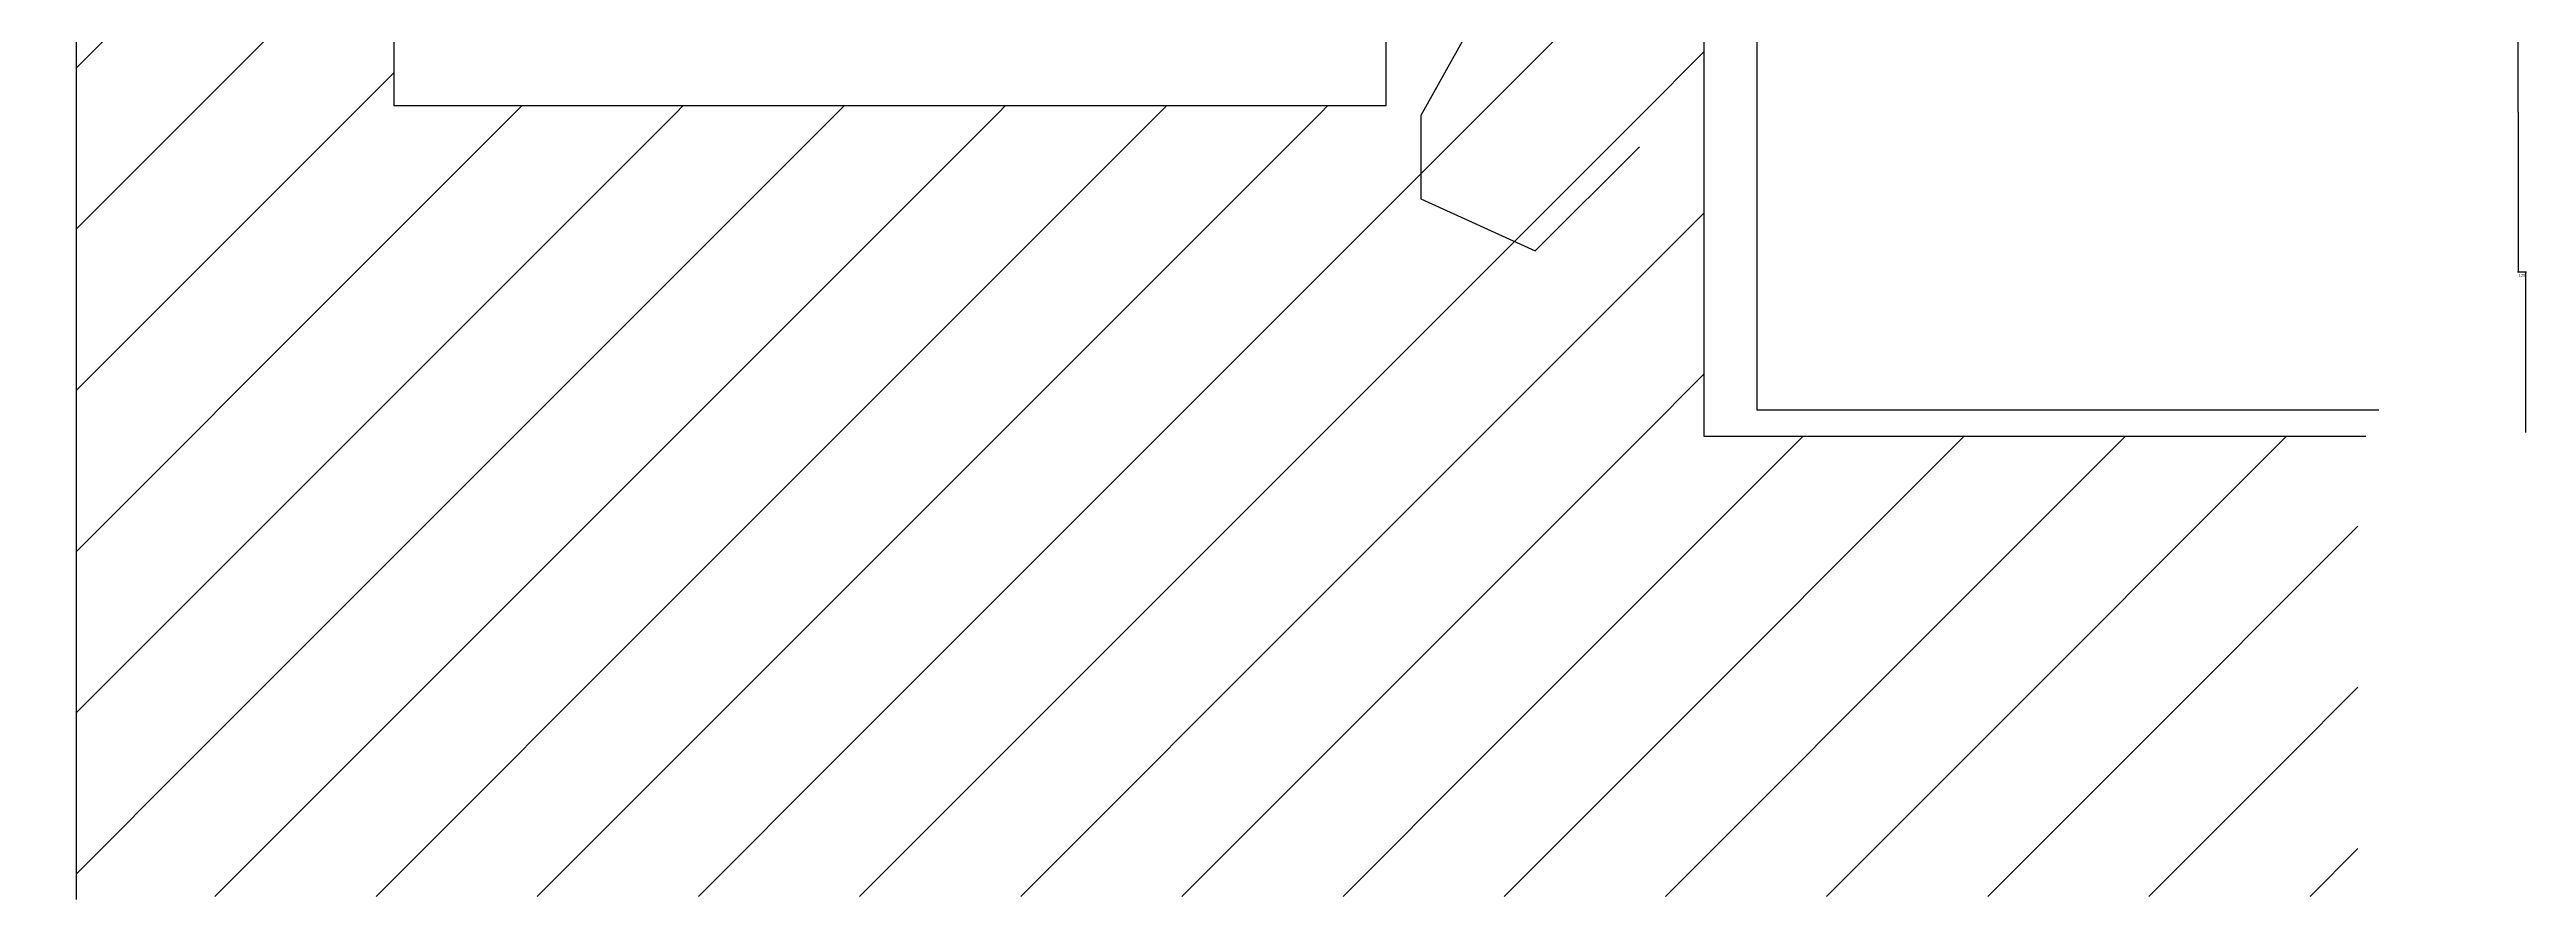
# Model space of a CAD drawing. Header units: metres. Extents: x 6930 to 10272, y 19098 to 20968.
# Drawn here: x 9350 to 10272, y 19521 to 19837 of the extents above; entities that cross this region are included whole.
import ezdxf

# ---------------------------------------------------------------- set-up
doc = ezdxf.new("R2010")
doc.units = ezdxf.units.M
doc.layers.add('PUB_DIM', color=3, linetype='Continuous')
doc.dimstyles.get("Standard").update_dxf_attribs({"dimtxt": 2.5, "dimasz": 2.5, "dimexe": 1.25, "dimexo": 0.625, "dimtad": 1, "dimcen": 2.5, "dimazin": 3, "dimtfac": 1, "dimtmove": 0, "dimatfit": 3})

# ---------------------------------------------------------------- blocks, each defined once
blk = doc.blocks.new('*D14')
for p, q in [((10268.77, 19933.12), (10268.77, 19873.52)), ((10268.52, 19873.52), (10268.27, 19873.52)), ((10268.77, 19813.91), (10268.77, 19873.52)), ((10268.77, 19873.52), (10268.77, 19873.52)), ((10269.02, 19873.52), (10269.27, 19873.52))]:
    blk.add_line(p, q)
at = {"layer": 'Defpoints'}
for p in [(10268.77, 19933.12), (10268.77, 19873.52), (10268.77, 19813.91)]:
    blk.add_point(p, dxfattribs=at)
at = {"layer": 'PUB_DIM', "insert": (10268.77, 19874.645), "char_height": 1, "attachment_point": 5}
blk.add_mtext('120', dxfattribs=at)
blk = doc.blocks.new('*D15')
for p, q in [((10268.77, 19813.91), (10268.77, 19754.31)), ((10271.86, 19754.31), (10268.52, 19754.31)), ((10271.61, 19694.71), (10271.61, 19754.31))]:
    blk.add_line(p, q)
at = {"layer": 'Defpoints'}
for p in [(10268.77, 19813.91), (10271.61, 19754.31), (10271.61, 19694.71)]:
    blk.add_point(p, dxfattribs=at)
at = {"layer": 'PUB_DIM', "insert": (10270.19, 19753.185), "char_height": 1, "attachment_point": 5}
blk.add_mtext('120', dxfattribs=at)

msp = doc.modelspace()

# ---------------------------------------------------------------- linework, layer by layer
for p, q in [((9985.36, 19944.47), (9985.36, 19703.1)), ((9359.6, 19830.31), (9462.9, 19933.6)), ((9882.9, 19813.6), (9965.65, 19896.36)), ((9402.9, 19813.6), (9477.86, 19888.56)), ((9942.9, 19813.6), (9965.65, 19836.36)), ((9462.9, 19813.6), (9477.86, 19828.56)), ((9462.9, 19753.6), (9525.69, 19816.4)), ((9582.9, 19813.6), (9585.69, 19816.4)), ((9642.9, 19813.6), (9645.69, 19816.4)), ((9702.9, 19753.6), (9765.69, 19816.4)), ((9702.9, 19813.6), (9705.69, 19816.4)), ((9822.9, 19813.6), (9825.69, 19816.4)), ((9359.6, 19710.31), (9462.9, 19813.6)), ((9359.6, 19770.31), (9402.9, 19813.6)), ((9402.9, 19813.6), (9402.9, 19813.6)), ((9462.9, 19693.6), (9582.9, 19813.6)), ((9462.9, 19813.6), (9462.9, 19813.6)), ((9522.9, 19693.6), (9642.9, 19813.6)), ((9582.9, 19693.6), (9702.9, 19813.6)), ((9582.9, 19813.6), (9582.9, 19813.6)), ((9642.9, 19813.6), (9642.9, 19813.6)), ((9702.9, 19693.6), (9822.9, 19813.6)), ((9702.9, 19813.6), (9702.9, 19813.6)), ((9762.9, 19693.6), (9882.9, 19813.6)), ((9822.9, 19693.6), (9942.9, 19813.6)), ((9822.9, 19813.6), (9822.9, 19813.6)), ((9882.9, 19813.6), (9882.9, 19813.6)), ((9942.9, 19813.6), (9942.9, 19813.6)), ((9942.9, 19753.6), (9965.65, 19776.36)), ((9359.6, 19650.31), (9462.9, 19753.6)), ((9462.9, 19753.6), (9462.9, 19753.6)), ((9582.9, 19633.6), (9702.9, 19753.6)), ((9702.9, 19753.6), (9702.9, 19753.6)), ((9822.9, 19633.6), (9942.9, 19753.6)), ((9942.9, 19753.6), (9942.9, 19753.6)), ((9942.9, 19693.6), (9965.65, 19716.36)), ((9985.36, 19703.1), (10216.94, 19703.1)), ((9359.6, 19590.31), (9462.9, 19693.6)), ((9402.9, 19573.6), (9522.9, 19693.6)), ((9462.9, 19573.6), (9582.9, 19693.6)), ((9462.9, 19693.6), (9462.9, 19693.6)), ((9522.9, 19693.6), (9522.9, 19693.6)), ((9582.9, 19573.6), (9702.9, 19693.6)), ((9582.9, 19693.6), (9582.9, 19693.6)), ((9642.9, 19573.6), (9762.9, 19693.6)), ((9702.9, 19573.6), (9822.9, 19693.6)), ((9702.9, 19693.6), (9702.9, 19693.6)), ((9762.9, 19693.6), (9762.9, 19693.6)), ((9822.9, 19573.6), (9942.9, 19693.6)), ((9822.9, 19693.6), (9822.9, 19693.6)), ((9882.9, 19573.6), (10002.55, 19693.25)), ((9942.9, 19693.6), (9942.9, 19693.6)), ((9942.9, 19573.6), (10062.55, 19693.25)), ((10062.9, 19633.6), (10122.55, 19693.25)), ((10062.9, 19573.6), (10182.55, 19693.25)), ((10122.9, 19573.6), (10209.12, 19659.82)), ((9471.29, 19522), (9582.9, 19633.6)), ((9582.9, 19633.6), (9582.9, 19633.6)), ((9711.29, 19522), (9822.9, 19633.6)), ((9822.9, 19633.6), (9822.9, 19633.6)), ((9951.29, 19522), (10062.9, 19633.6)), ((10062.9, 19633.6), (10062.9, 19633.6)), ((10182.9, 19573.6), (10209.12, 19599.82)), ((9359.6, 19530.31), (9402.9, 19573.6)), ((9402.9, 19573.6), (9402.9, 19573.6)), ((9411.29, 19522), (9462.9, 19573.6)), ((9462.9, 19573.6), (9462.9, 19573.6)), ((9531.29, 19522), (9582.9, 19573.6)), ((9582.9, 19573.6), (9582.9, 19573.6)), ((9591.29, 19522), (9642.9, 19573.6)), ((9642.9, 19573.6), (9642.9, 19573.6)), ((9651.29, 19522), (9702.9, 19573.6)), ((9702.9, 19573.6), (9702.9, 19573.6)), ((9771.29, 19522), (9822.9, 19573.6)), ((9822.9, 19573.6), (9822.9, 19573.6)), ((9831.29, 19522), (9882.9, 19573.6)), ((9882.9, 19573.6), (9882.9, 19573.6)), ((9891.29, 19522), (9942.9, 19573.6)), ((9942.9, 19573.6), (9942.9, 19573.6)), ((10011.29, 19522), (10062.9, 19573.6)), ((10062.9, 19573.6), (10062.9, 19573.6)), ((10071.29, 19522), (10122.9, 19573.6)), ((10122.9, 19573.6), (10122.9, 19573.6)), ((10131.29, 19522), (10182.9, 19573.6)), ((10182.9, 19573.6), (10182.9, 19573.6)), ((10191.29, 19522), (10209.12, 19539.82))]:
    msp.add_line(p, q)
for points in [[(8980.2, 20619.3), (9965.65, 20619.3), (9965.65, 20377.93), (9477.86, 20377.93), (9477.86, 19816.4), (9847.4, 19816.4), (9847.4, 19934.62), (9965.65, 19934.62), (9965.65, 19693.25), (10212.01, 19693.25)], [(9359.6, 20377.93), (9359.6, 19520.85)], [(9933.87, 19944.44), (9860.21, 19812.67), (9860.21, 19781.66), (9902.85, 19762.28), (9941.62, 19801.04)]]:
    msp.add_lwpolyline(points)

# ---------------------------------------------------------------- dimensions: what is measured, and where the dimension line sits
at = {"layer": 'PUB_DIM'}
for base, p1, p2, picture, middle in [((10268.77, 19873.52), (10268.77, 19813.91), (10268.77, 19933.12), '*D14', (10268.77, 19874.645)), ((10271.61, 19754.31), (10271.61, 19694.71), (10268.77, 19813.91), '*D15', (10270.19, 19753.185))]:
    dim = msp.add_linear_dim(base=base, p1=p1, p2=p2, text='120', dimstyle='Standard', dxfattribs=at)
    dim.commit()
    dim.dimension.update_dxf_attribs({"geometry": picture, "text_midpoint": middle})

doc.saveas('drawing.dxf')
